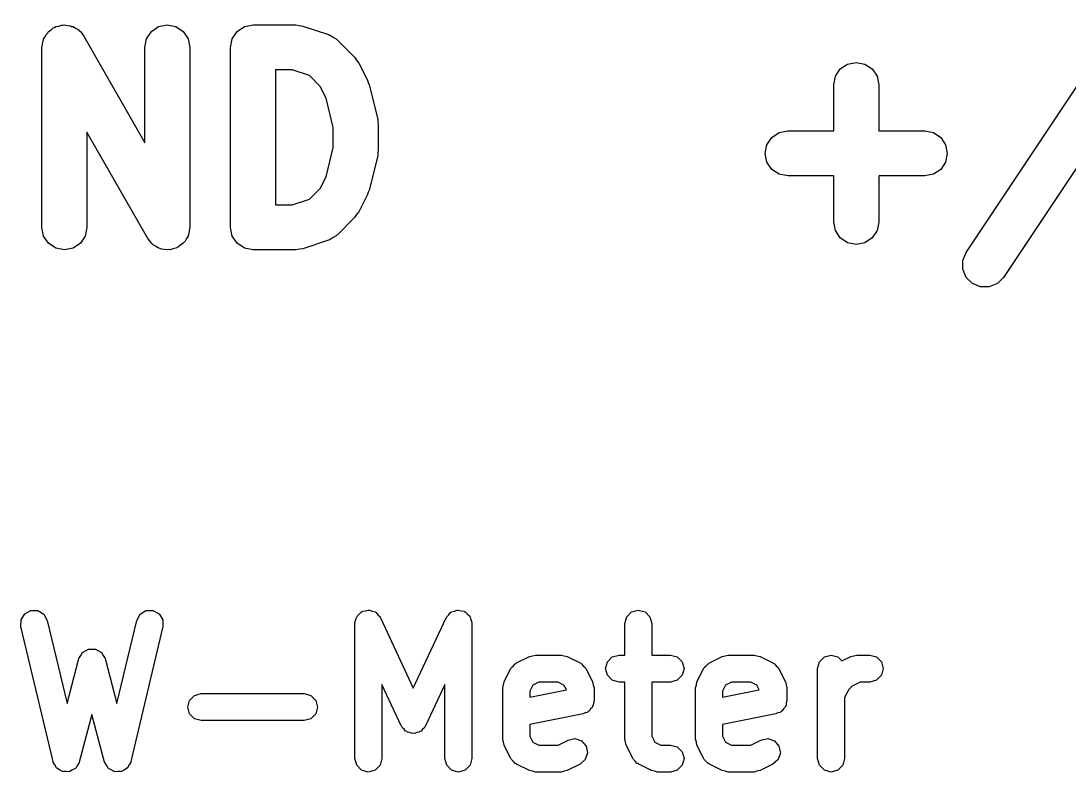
# Model space of a CAD drawing. Extents: x 10 to 287, y -200 to -10.
# Drawn here: x 110.64 to 122.29, y -82.17 to -73.82 of the extents above; entities that cross this region are included whole.
import ezdxf

# ---------------------------------------------------------------- set-up
doc = ezdxf.new("R2010")
doc.units = 0
doc.layers.add('BLACK', color=7, linetype='CONTINUOUS')

msp = doc.modelspace()

# ---------------------------------------------------------------- linework, layer by layer
at = {"layer": 'BLACK', "linetype": 'CONTINUOUS'}
for p, q in [((121.143, -76.3923), (122.858, -73.8208)), ((110.927, -73.9617), (110.939, -73.9512)), ((110.939, -73.9512), (110.948, -73.938)), ((110.948, -73.938), (110.975, -73.9195)), ((110.975, -73.9195), (111, -73.8977)), ((111, -73.8977), (111.015, -73.8926)), ((111.015, -73.8926), (111.029, -73.8838)), ((111.029, -73.8838), (111.061, -73.8773)), ((111.061, -73.8773), (111.093, -73.8668)), ((111.093, -73.8668), (111.109, -73.8679)), ((111.109, -73.8679), (111.124, -73.8648)), ((111.124, -73.8648), (111.157, -73.8712)), ((111.157, -73.8712), (111.19, -73.8736)), ((111.19, -73.8736), (111.204, -73.8807)), ((111.204, -73.8807), (111.22, -73.8838)), ((111.22, -73.8838), (111.248, -73.9023)), ((111.248, -73.9023), (111.277, -73.9171)), ((111.277, -73.9171), (111.288, -73.9291)), ((111.288, -73.9291), (111.301, -73.938)), ((111.301, -73.938), (111.32, -73.9656)), ((112.036, -74.0191), (112.09, -73.938)), ((112.09, -73.938), (112.171, -73.8838)), ((112.171, -73.8838), (112.267, -73.8648)), ((112.267, -73.8648), (112.363, -73.8838)), ((112.363, -73.8838), (112.444, -73.938)), ((112.444, -73.938), (112.498, -74.0191)), ((112.989, -74.0191), (113.043, -73.938)), ((113.043, -73.938), (113.124, -73.8838)), ((113.124, -73.8838), (113.22, -73.8648)), ((113.22, -73.8648), (113.696, -73.8648)), ((113.696, -73.8648), (113.735, -73.8726)), ((113.735, -73.8726), (113.775, -73.8776)), ((113.775, -73.8776), (114.06, -73.9728)), ((110.881, -74.0821), (110.883, -74.049)), ((110.883, -74.049), (110.89, -74.0347)), ((110.89, -74.0347), (110.893, -74.0191)), ((110.893, -74.0191), (110.912, -73.9914)), ((110.912, -73.9914), (110.927, -73.9617)), ((111.32, -73.9656), (111.341, -73.9907)), ((111.341, -73.9907), (112.017, -75.1734)), ((112.017, -74.1148), (112.036, -74.0191)), ((112.498, -74.0191), (112.517, -74.1148)), ((112.97, -74.1148), (112.989, -74.0191)), ((114.06, -73.9728), (114.068, -73.9773)), ((114.068, -73.9773), (114.077, -73.979)), ((114.077, -73.979), (114.11, -74.0013)), ((114.11, -74.0013), (114.145, -74.0211)), ((114.145, -74.0211), (114.151, -74.0282)), ((114.151, -74.0282), (114.158, -74.0332)), ((114.158, -74.0332), (114.349, -74.2237)), ((110.874, -74.1148), (110.881, -74.0821)), ((110.874, -76.1148), (110.874, -74.1148)), ((112.017, -75.1734), (112.017, -74.1148)), ((112.517, -74.1148), (112.517, -76.1148)), ((112.97, -76.1148), (112.97, -74.1148)), ((123.274, -74.0982), (121.559, -76.6696)), ((114.349, -74.2237), (114.371, -74.257)), ((114.371, -74.257), (114.396, -74.2887)), ((114.396, -74.2887), (114.491, -74.4791)), ((119.746, -74.3542), (119.827, -74.3)), ((119.827, -74.3), (119.923, -74.281)), ((119.923, -74.281), (120.019, -74.3)), ((120.019, -74.3), (120.1, -74.3542)), ((113.47, -74.3648), (113.47, -75.8648)), ((113.655, -74.3648), (113.47, -74.3648)), ((113.846, -74.4285), (113.655, -74.3648)), ((119.692, -74.4353), (119.746, -74.3542)), ((120.1, -74.3542), (120.154, -74.4353)), ((113.966, -74.5486), (113.846, -74.4285)), ((114.491, -74.4791), (114.498, -74.5056)), ((114.498, -74.5056), (114.51, -74.5303)), ((114.51, -74.5303), (114.605, -74.9113)), ((119.673, -74.531), (119.692, -74.4353)), ((119.673, -75.0429), (119.673, -74.531)), ((120.154, -74.4353), (120.173, -74.531)), ((120.173, -74.531), (120.173, -75.0429)), ((114.031, -74.6782), (113.966, -74.5486)), ((114.112, -75.0027), (114.031, -74.6782)), ((114.112, -75.2268), (114.112, -75.0027)), ((114.605, -74.9113), (114.606, -74.9419)), ((114.606, -74.9419), (114.612, -74.9719)), ((114.612, -74.9719), (114.612, -75.2576)), ((112.05, -76.2388), (111.374, -75.0562)), ((111.374, -75.0562), (111.374, -76.1148)), ((118.93, -75.1972), (118.984, -75.1161)), ((118.984, -75.1161), (119.065, -75.0619)), ((119.065, -75.0619), (119.161, -75.0429)), ((119.161, -75.0429), (119.673, -75.0429)), ((120.173, -75.0429), (120.685, -75.0429)), ((120.685, -75.0429), (120.78, -75.0619)), ((120.78, -75.0619), (120.862, -75.1161)), ((120.862, -75.1161), (120.916, -75.1972)), ((114.031, -75.5513), (114.112, -75.2268)), ((118.911, -75.2929), (118.93, -75.1972)), ((120.916, -75.1972), (120.935, -75.2929)), ((114.605, -75.3183), (114.51, -75.6992)), ((114.606, -75.2877), (114.605, -75.3183)), ((114.612, -75.2576), (114.606, -75.2877)), ((118.93, -75.3885), (118.911, -75.2929)), ((120.935, -75.2929), (120.916, -75.3885)), ((118.984, -75.4696), (118.93, -75.3885)), ((120.916, -75.3885), (120.862, -75.4696)), ((113.966, -75.681), (114.031, -75.5513)), ((119.065, -75.5238), (118.984, -75.4696)), ((119.161, -75.5429), (119.065, -75.5238)), ((119.673, -75.5429), (119.161, -75.5429)), ((119.673, -76.0548), (119.673, -75.5429)), ((120.685, -75.5429), (120.173, -75.5429)), ((120.173, -75.5429), (120.173, -76.0548)), ((120.78, -75.5238), (120.685, -75.5429)), ((120.862, -75.4696), (120.78, -75.5238)), ((113.846, -75.801), (113.966, -75.681)), ((114.51, -75.6992), (114.498, -75.724)), ((113.655, -75.8648), (113.846, -75.801)), ((114.491, -75.7504), (114.396, -75.9408)), ((114.498, -75.724), (114.491, -75.7504)), ((113.47, -75.8648), (113.655, -75.8648)), ((114.349, -76.0058), (114.158, -76.1963)), ((114.371, -75.9725), (114.349, -76.0058)), ((114.396, -75.9408), (114.371, -75.9725)), ((110.893, -76.2104), (110.874, -76.1148)), ((111.374, -76.1148), (111.355, -76.2104)), ((112.511, -76.1474), (112.508, -76.1805)), ((112.517, -76.1148), (112.511, -76.1474)), ((112.989, -76.2104), (112.97, -76.1148)), ((119.692, -76.1504), (119.673, -76.0548)), ((119.746, -76.2315), (119.692, -76.1504)), ((120.154, -76.1504), (120.1, -76.2315)), ((120.173, -76.0548), (120.154, -76.1504)), ((110.948, -76.2915), (110.893, -76.2104)), ((111.355, -76.2104), (111.301, -76.2915)), ((112.072, -76.2639), (112.05, -76.2388)), ((112.09, -76.2915), (112.072, -76.2639)), ((112.453, -76.2783), (112.444, -76.2915)), ((112.465, -76.2678), (112.453, -76.2783)), ((112.48, -76.2381), (112.465, -76.2678)), ((112.498, -76.2104), (112.48, -76.2381)), ((112.501, -76.1948), (112.498, -76.2104)), ((112.508, -76.1805), (112.501, -76.1948)), ((113.043, -76.2915), (112.989, -76.2104)), ((114.06, -76.2567), (113.775, -76.3519)), ((114.068, -76.2522), (114.06, -76.2567)), ((114.077, -76.2505), (114.068, -76.2522)), ((114.11, -76.2282), (114.077, -76.2505)), ((114.145, -76.2084), (114.11, -76.2282)), ((114.151, -76.2013), (114.145, -76.2084)), ((114.158, -76.1963), (114.151, -76.2013)), ((119.827, -76.2857), (119.746, -76.2315)), ((120.1, -76.2315), (120.019, -76.2857)), ((111.029, -76.3457), (110.948, -76.2915)), ((111.124, -76.3648), (111.029, -76.3457)), ((111.22, -76.3457), (111.124, -76.3648)), ((111.301, -76.2915), (111.22, -76.3457)), ((112.104, -76.3004), (112.09, -76.2915)), ((112.114, -76.3124), (112.104, -76.3004)), ((112.144, -76.3273), (112.114, -76.3124)), ((112.171, -76.3457), (112.144, -76.3273)), ((112.187, -76.3488), (112.171, -76.3457)), ((112.201, -76.356), (112.187, -76.3488)), ((112.235, -76.3583), (112.201, -76.356)), ((112.267, -76.3648), (112.235, -76.3583)), ((112.283, -76.3617), (112.267, -76.3648)), ((112.299, -76.3628), (112.283, -76.3617)), ((112.33, -76.3522), (112.299, -76.3628)), ((112.363, -76.3457), (112.33, -76.3522)), ((112.376, -76.3369), (112.363, -76.3457)), ((112.391, -76.3318), (112.376, -76.3369)), ((112.416, -76.31), (112.391, -76.3318)), ((112.444, -76.2915), (112.416, -76.31)), ((113.124, -76.3457), (113.043, -76.2915)), ((113.22, -76.3648), (113.124, -76.3457)), ((113.696, -76.3648), (113.22, -76.3648)), ((113.735, -76.3569), (113.696, -76.3648)), ((113.775, -76.3519), (113.735, -76.3569)), ((119.923, -76.3048), (119.827, -76.2857)), ((120.019, -76.2857), (119.923, -76.3048)), ((121.106, -76.4824), (121.143, -76.3923)), ((121.106, -76.58), (121.106, -76.4824)), ((121.144, -76.6701), (121.106, -76.58)), ((121.213, -76.739), (121.144, -76.6701)), ((121.303, -76.7762), (121.213, -76.739)), ((121.491, -76.7387), (121.4, -76.7761)), ((121.559, -76.6696), (121.491, -76.7387)), ((121.4, -76.7761), (121.303, -76.7762)), ((110.641, -80.5508), (110.643, -80.4732)), ((110.643, -80.4732), (110.684, -80.4071)), ((110.684, -80.4071), (110.752, -80.3701)), ((110.752, -80.3701), (110.83, -80.3723)), ((110.83, -80.3723), (110.896, -80.413)), ((110.896, -80.413), (110.933, -80.4813)), ((111.927, -80.4813), (111.964, -80.413)), ((111.964, -80.413), (112.03, -80.3723)), ((112.03, -80.3723), (112.108, -80.3701)), ((112.108, -80.3701), (112.176, -80.4071)), ((112.176, -80.4071), (112.217, -80.4732)), ((112.217, -80.4732), (112.219, -80.5508)), ((114.352, -80.503), (114.363, -80.4725)), ((114.363, -80.4725), (114.372, -80.4411)), ((114.372, -80.4411), (114.376, -80.4363)), ((114.376, -80.4363), (114.379, -80.4301)), ((114.379, -80.4301), (114.403, -80.4092)), ((114.403, -80.4092), (114.426, -80.3862)), ((114.426, -80.3862), (114.433, -80.3844)), ((114.433, -80.3844), (114.438, -80.3801)), ((114.438, -80.3801), (114.47, -80.3745)), ((114.47, -80.3745), (114.501, -80.3661)), ((114.501, -80.3661), (114.508, -80.3678)), ((114.508, -80.3678), (114.514, -80.3666)), ((114.514, -80.3666), (114.545, -80.3777)), ((114.545, -80.3777), (114.576, -80.3862)), ((114.576, -80.3862), (114.581, -80.3909)), ((114.581, -80.3909), (114.587, -80.3932)), ((114.587, -80.3932), (114.608, -80.4181)), ((114.608, -80.4181), (114.631, -80.4411)), ((114.631, -80.4411), (114.633, -80.4475)), ((114.633, -80.4475), (114.637, -80.4526)), ((114.637, -80.4526), (115.001, -81.2328)), ((115.001, -81.2328), (115.366, -80.4526)), ((115.366, -80.4526), (115.37, -80.4475)), ((115.37, -80.4475), (115.372, -80.4411)), ((115.372, -80.4411), (115.395, -80.4181)), ((115.395, -80.4181), (115.415, -80.3932)), ((115.415, -80.3932), (115.422, -80.3909)), ((115.422, -80.3909), (115.426, -80.3862)), ((115.426, -80.3862), (115.458, -80.3778)), ((115.458, -80.3778), (115.488, -80.3666)), ((115.488, -80.3666), (115.495, -80.3678)), ((115.495, -80.3678), (115.501, -80.3661)), ((115.501, -80.3661), (115.533, -80.3745)), ((115.533, -80.3745), (115.565, -80.3801)), ((115.565, -80.3801), (115.57, -80.3844)), ((115.57, -80.3844), (115.576, -80.3862)), ((115.576, -80.3862), (115.599, -80.4092)), ((115.599, -80.4092), (115.624, -80.4301)), ((115.624, -80.4301), (115.627, -80.4363)), ((115.627, -80.4363), (115.631, -80.4411)), ((115.631, -80.4411), (115.64, -80.4725)), ((115.64, -80.4725), (115.651, -80.503)), ((117.351, -80.5161), (117.372, -80.4411)), ((117.372, -80.4411), (117.426, -80.3862)), ((117.426, -80.3862), (117.501, -80.3661)), ((117.501, -80.3661), (117.576, -80.3862)), ((117.576, -80.3862), (117.631, -80.4411)), ((117.631, -80.4411), (117.651, -80.5161)), ((110.998, -82.0508), (110.641, -80.5508)), ((110.933, -80.4813), (111.153, -81.403)), ((111.707, -81.403), (111.927, -80.4813)), ((112.219, -80.5508), (111.862, -82.0508)), ((114.351, -80.5161), (114.353, -80.5096)), ((114.351, -82.0161), (114.351, -80.5161)), ((114.353, -80.5096), (114.352, -80.503)), ((115.651, -80.503), (115.65, -80.5096)), ((115.65, -80.5096), (115.651, -80.5161)), ((115.651, -80.5161), (115.651, -82.0161)), ((117.351, -80.8661), (117.351, -80.5161)), ((117.651, -80.5161), (117.651, -80.8661)), ((111.324, -80.8384), (111.358, -80.8192)), ((111.358, -80.8192), (111.391, -80.7998)), ((111.391, -80.7998), (111.391, -80.7997)), ((111.391, -80.7997), (111.43, -80.7998)), ((111.391, -80.7998), (111.391, -80.7998)), ((111.43, -80.7998), (111.469, -80.7997)), ((111.469, -80.7997), (111.469, -80.7998)), ((111.469, -80.7998), (111.469, -80.7998)), ((111.469, -80.7998), (111.502, -80.8192)), ((111.502, -80.8192), (111.536, -80.8384)), ((111.153, -81.403), (111.285, -80.906)), ((111.285, -80.9056), (111.305, -80.8722)), ((111.285, -80.9058), (111.285, -80.9056)), ((111.285, -80.906), (111.285, -80.9058)), ((111.305, -80.8722), (111.324, -80.8387)), ((111.324, -80.8386), (111.324, -80.8384)), ((111.324, -80.8387), (111.324, -80.8386)), ((111.536, -80.8384), (111.536, -80.8386)), ((111.536, -80.8386), (111.536, -80.8387)), ((111.536, -80.8387), (111.555, -80.8722)), ((111.555, -80.8722), (111.575, -80.9056)), ((111.575, -80.9056), (111.575, -80.9058)), ((111.575, -80.9058), (111.575, -80.906)), ((111.575, -80.906), (111.707, -81.403)), ((116.149, -80.9533), (116.291, -80.8819)), ((116.291, -80.8819), (116.325, -80.875)), ((116.325, -80.875), (116.359, -80.8661)), ((116.359, -80.8661), (116.644, -80.8661)), ((116.644, -80.8661), (116.678, -80.875)), ((116.678, -80.875), (116.711, -80.8819)), ((116.711, -80.8819), (116.854, -80.9533)), ((117.137, -81.0161), (117.157, -80.9411)), ((117.157, -80.9411), (117.212, -80.8862)), ((117.212, -80.8862), (117.287, -80.8661)), ((117.287, -80.8661), (117.351, -80.8661)), ((117.651, -80.8661), (117.859, -80.8661)), ((117.859, -80.8661), (117.934, -80.8862)), ((117.934, -80.8862), (117.988, -80.9411)), ((117.988, -80.9411), (118.009, -81.0161)), ((118.291, -80.9533), (118.434, -80.8819)), ((118.434, -80.8819), (118.468, -80.875)), ((118.468, -80.875), (118.501, -80.8661)), ((118.501, -80.8661), (118.787, -80.8661)), ((118.787, -80.8661), (118.82, -80.875)), ((118.82, -80.875), (118.854, -80.8819)), ((118.854, -80.8819), (118.997, -80.9533)), ((119.494, -81.0161), (119.514, -80.9411)), ((119.514, -80.9411), (119.569, -80.8862)), ((119.569, -80.8862), (119.644, -80.8661)), ((119.644, -80.8661), (119.719, -80.8862)), ((119.719, -80.8862), (119.764, -80.9312)), ((119.764, -80.9312), (119.863, -80.8819)), ((119.863, -80.8819), (119.897, -80.875)), ((119.897, -80.875), (119.93, -80.8661)), ((119.93, -80.8661), (120.073, -80.8661)), ((120.073, -80.8661), (120.148, -80.8862)), ((120.148, -80.8862), (120.203, -80.9411)), ((120.203, -80.9411), (120.223, -81.0161)), ((116.01, -81.1633), (116.082, -81.0204)), ((116.082, -81.0204), (116.088, -81.0136)), ((116.088, -81.0136), (116.091, -81.0049)), ((116.091, -81.0049), (116.113, -80.9849)), ((116.113, -80.9849), (116.133, -80.9623)), ((116.133, -80.9623), (116.142, -80.9594)), ((116.142, -80.9594), (116.149, -80.9533)), ((116.854, -80.9533), (116.861, -80.9594)), ((116.861, -80.9594), (116.87, -80.9623)), ((116.87, -80.9623), (116.89, -80.9849)), ((116.89, -80.9849), (116.912, -81.0049)), ((116.912, -81.0049), (116.915, -81.0136)), ((116.915, -81.0136), (116.921, -81.0204)), ((116.921, -81.0204), (116.993, -81.1633)), ((117.157, -81.0911), (117.137, -81.0161)), ((118.009, -81.0161), (117.988, -81.0911)), ((118.153, -81.1633), (118.224, -81.0204)), ((118.224, -81.0204), (118.23, -81.0136)), ((118.23, -81.0136), (118.233, -81.0049)), ((118.233, -81.0049), (118.256, -80.9849)), ((118.256, -80.9849), (118.276, -80.9623)), ((118.276, -80.9623), (118.285, -80.9594)), ((118.285, -80.9594), (118.291, -80.9533)), ((118.997, -80.9533), (119.004, -80.9594)), ((119.004, -80.9594), (119.013, -80.9623)), ((119.013, -80.9623), (119.033, -80.9849)), ((119.033, -80.9849), (119.055, -81.0049)), ((119.055, -81.0049), (119.058, -81.0136)), ((119.058, -81.0136), (119.064, -81.0204)), ((119.064, -81.0204), (119.136, -81.1633)), ((119.494, -82.0161), (119.494, -81.0161)), ((120.223, -81.0161), (120.203, -81.0911)), ((116.003, -81.1971), (116.01, -81.1633)), ((116.394, -81.1661), (116.328, -81.1993)), ((116.609, -81.1661), (116.394, -81.1661)), ((116.675, -81.1993), (116.609, -81.1661)), ((116.993, -81.1633), (117, -81.1971)), ((117.212, -81.146), (117.157, -81.0911)), ((117.287, -81.1661), (117.212, -81.146)), ((117.351, -81.1661), (117.287, -81.1661)), ((117.351, -81.8018), (117.351, -81.1661)), ((117.859, -81.1661), (117.651, -81.1661)), ((117.651, -81.1661), (117.651, -81.7664)), ((117.934, -81.146), (117.859, -81.1661)), ((117.988, -81.0911), (117.934, -81.146)), ((118.146, -81.1971), (118.153, -81.1633)), ((118.537, -81.1661), (118.47, -81.1993)), ((118.752, -81.1661), (118.537, -81.1661)), ((118.818, -81.1993), (118.752, -81.1661)), ((119.136, -81.1633), (119.143, -81.1971)), ((119.965, -81.1661), (119.876, -81.2108)), ((120.073, -81.1661), (119.965, -81.1661)), ((120.148, -81.146), (120.073, -81.1661)), ((120.203, -81.0911), (120.148, -81.146)), ((114.866, -81.6509), (114.651, -81.1922)), ((114.651, -81.1922), (114.651, -82.0161)), ((115.351, -81.1922), (115.137, -81.6509)), ((115.351, -82.0161), (115.351, -81.1922)), ((115.994, -81.2304), (116.003, -81.1971)), ((115.994, -81.8018), (115.994, -81.2304)), ((116.328, -81.1993), (116.294, -81.2658)), ((116.294, -81.3331), (116.702, -81.2517)), ((116.294, -81.2658), (116.294, -81.3331)), ((116.702, -81.2517), (116.675, -81.1993)), ((117, -81.1971), (117.009, -81.2304)), ((117.009, -81.2304), (117.009, -81.3732)), ((118.137, -81.2304), (118.146, -81.1971)), ((118.137, -81.8018), (118.137, -81.2304)), ((118.47, -81.1993), (118.437, -81.2658)), ((118.437, -81.3331), (118.844, -81.2517)), ((118.437, -81.2658), (118.437, -81.3331)), ((118.844, -81.2517), (118.818, -81.1993)), ((119.143, -81.1971), (119.151, -81.2304)), ((119.151, -81.2304), (119.151, -81.3732)), ((119.839, -81.2478), (119.794, -81.3372)), ((119.876, -81.2108), (119.839, -81.2478)), ((112.494, -81.4446), (112.514, -81.3696)), ((112.514, -81.3696), (112.569, -81.3147)), ((112.569, -81.3147), (112.644, -81.2946)), ((112.644, -81.2946), (113.787, -81.2946)), ((113.787, -81.2946), (113.862, -81.3147)), ((113.862, -81.3147), (113.917, -81.3696)), ((113.917, -81.3696), (113.937, -81.4446)), ((117.002, -81.3969), (117.001, -81.4213)), ((117.009, -81.3732), (117.002, -81.3969)), ((119.145, -81.3969), (119.144, -81.4213)), ((119.151, -81.3732), (119.145, -81.3969)), ((119.794, -81.3372), (119.794, -82.0161)), ((112.514, -81.5196), (112.494, -81.4446)), ((112.569, -81.5745), (112.514, -81.5196)), ((113.917, -81.5196), (113.862, -81.5745)), ((113.937, -81.4446), (113.917, -81.5196)), ((116.888, -81.5203), (116.294, -81.639)), ((116.91, -81.5095), (116.888, -81.5203)), ((116.934, -81.5031), (116.91, -81.5095)), ((116.944, -81.4925), (116.934, -81.5031)), ((116.958, -81.4859), (116.944, -81.4925)), ((116.971, -81.4655), (116.958, -81.4859)), ((116.988, -81.4482), (116.971, -81.4655)), ((116.992, -81.4337), (116.988, -81.4482)), ((117.001, -81.4213), (116.992, -81.4337)), ((119.031, -81.5203), (118.437, -81.639)), ((119.053, -81.5095), (119.031, -81.5203)), ((119.076, -81.5031), (119.053, -81.5095)), ((119.087, -81.4925), (119.076, -81.5031)), ((119.1, -81.4859), (119.087, -81.4925)), ((119.114, -81.4655), (119.1, -81.4859)), ((119.131, -81.4482), (119.114, -81.4655)), ((119.135, -81.4337), (119.131, -81.4482)), ((119.144, -81.4213), (119.135, -81.4337)), ((111.43, -81.5268), (111.289, -82.0547)), ((111.571, -82.0547), (111.43, -81.5268)), ((112.644, -81.5946), (112.569, -81.5745)), ((113.787, -81.5946), (112.644, -81.5946)), ((113.862, -81.5745), (113.787, -81.5946)), ((116.294, -81.639), (116.294, -81.7664)), ((118.437, -81.639), (118.437, -81.7664)), ((114.874, -81.6611), (114.866, -81.6509)), ((114.879, -81.6735), (114.874, -81.6611)), ((114.899, -81.6903), (114.879, -81.6735)), ((114.915, -81.7104), (114.899, -81.6903)), ((114.928, -81.7149), (114.915, -81.7104)), ((114.938, -81.7234), (114.928, -81.7149)), ((114.964, -81.728), (114.938, -81.7234)), ((114.988, -81.7369), (114.964, -81.728)), ((115.001, -81.7346), (114.988, -81.7369)), ((115.014, -81.7369), (115.001, -81.7346)), ((115.039, -81.728), (115.014, -81.7369)), ((115.065, -81.7234), (115.039, -81.728)), ((115.075, -81.7149), (115.065, -81.7234)), ((115.087, -81.7104), (115.075, -81.7149)), ((115.104, -81.6903), (115.087, -81.7104)), ((115.124, -81.6735), (115.104, -81.6903)), ((115.129, -81.6611), (115.124, -81.6735)), ((115.137, -81.6509), (115.129, -81.6611)), ((116.003, -81.8351), (115.994, -81.8018)), ((116.01, -81.8689), (116.003, -81.8351)), ((116.082, -82.0117), (116.01, -81.8689)), ((116.294, -81.7664), (116.328, -81.8328)), ((116.328, -81.8328), (116.394, -81.8661)), ((116.394, -81.8661), (116.609, -81.8661)), ((116.609, -81.8661), (116.72, -81.8105)), ((116.72, -81.8105), (116.796, -81.7949)), ((116.796, -81.7949), (116.87, -81.8195)), ((116.87, -81.8195), (116.921, -81.8776)), ((117.36, -81.8351), (117.351, -81.8018)), ((117.367, -81.8689), (117.36, -81.8351)), ((117.439, -82.0117), (117.367, -81.8689)), ((117.651, -81.7664), (117.685, -81.8328)), ((117.685, -81.8328), (117.751, -81.8661)), ((117.751, -81.8661), (117.859, -81.8661)), ((117.859, -81.8661), (117.934, -81.8862)), ((118.146, -81.8351), (118.137, -81.8018)), ((118.153, -81.8689), (118.146, -81.8351)), ((118.224, -82.0117), (118.153, -81.8689)), ((118.437, -81.7664), (118.47, -81.8328)), ((118.47, -81.8328), (118.537, -81.8661)), ((118.537, -81.8661), (118.752, -81.8661)), ((118.752, -81.8661), (118.863, -81.8105)), ((118.863, -81.8105), (118.939, -81.7949)), ((118.939, -81.7949), (119.013, -81.8195)), ((119.013, -81.8195), (119.064, -81.8776)), ((116.937, -81.9536), (116.912, -82.0273)), ((116.921, -81.8776), (116.937, -81.9536)), ((117.934, -81.8862), (117.988, -81.9411)), ((117.988, -81.9411), (118.009, -82.0161)), ((119.08, -81.9536), (119.055, -82.0273)), ((119.064, -81.8776), (119.08, -81.9536)), ((110.999, -82.0528), (110.998, -82.0508)), ((110.999, -82.0551), (110.999, -82.0528)), ((111.018, -82.0868), (110.999, -82.0551)), ((111.035, -82.1191), (111.018, -82.0868)), ((111.269, -82.0902), (111.25, -82.122)), ((111.288, -82.0589), (111.269, -82.0902)), ((111.289, -82.0547), (111.288, -82.0567)), ((111.288, -82.0567), (111.288, -82.0589)), ((111.572, -82.0567), (111.571, -82.0547)), ((111.572, -82.0589), (111.572, -82.0567)), ((111.591, -82.0902), (111.572, -82.0589)), ((111.61, -82.122), (111.591, -82.0902)), ((111.842, -82.0868), (111.825, -82.1191)), ((111.861, -82.0551), (111.842, -82.0868)), ((111.862, -82.0508), (111.861, -82.0528)), ((111.861, -82.0528), (111.861, -82.0551)), ((114.372, -82.0911), (114.351, -82.0161)), ((114.426, -82.146), (114.372, -82.0911)), ((114.631, -82.0911), (114.576, -82.146)), ((114.651, -82.0161), (114.631, -82.0911)), ((115.372, -82.0911), (115.351, -82.0161)), ((115.426, -82.146), (115.372, -82.0911)), ((115.631, -82.0911), (115.576, -82.146)), ((115.651, -82.0161), (115.631, -82.0911)), ((116.088, -82.0186), (116.082, -82.0117)), ((116.091, -82.0273), (116.088, -82.0186)), ((116.113, -82.0473), (116.091, -82.0273)), ((116.133, -82.0698), (116.113, -82.0473)), ((116.142, -82.0727), (116.133, -82.0698)), ((116.149, -82.0788), (116.142, -82.0727)), ((116.291, -82.1502), (116.149, -82.0788)), ((116.854, -82.0788), (116.711, -82.1502)), ((116.912, -82.0273), (116.854, -82.0788)), ((117.445, -82.0186), (117.439, -82.0117)), ((117.448, -82.0273), (117.445, -82.0186)), ((117.47, -82.0473), (117.448, -82.0273)), ((117.49, -82.0698), (117.47, -82.0473)), ((117.499, -82.0727), (117.49, -82.0698)), ((117.506, -82.0788), (117.499, -82.0727)), ((117.649, -82.1502), (117.506, -82.0788)), ((117.988, -82.0911), (117.934, -82.146)), ((118.009, -82.0161), (117.988, -82.0911)), ((118.23, -82.0186), (118.224, -82.0117)), ((118.233, -82.0273), (118.23, -82.0186)), ((118.256, -82.0473), (118.233, -82.0273)), ((118.276, -82.0698), (118.256, -82.0473)), ((118.285, -82.0727), (118.276, -82.0698)), ((118.291, -82.0788), (118.285, -82.0727)), ((118.434, -82.1502), (118.291, -82.0788)), ((118.997, -82.0788), (118.854, -82.1502)), ((119.055, -82.0273), (118.997, -82.0788)), ((119.514, -82.0911), (119.494, -82.0161)), ((119.569, -82.146), (119.514, -82.0911)), ((119.774, -82.0911), (119.719, -82.146)), ((119.794, -82.0161), (119.774, -82.0911)), ((111.037, -82.1203), (111.035, -82.1191)), ((111.038, -82.1223), (111.037, -82.1203)), ((111.07, -82.1406), (111.038, -82.1223)), ((111.101, -82.1598), (111.07, -82.1406)), ((111.104, -82.1599), (111.101, -82.1598)), ((111.106, -82.161), (111.104, -82.1599)), ((111.142, -82.161), (111.106, -82.161)), ((111.179, -82.162), (111.142, -82.161)), ((111.181, -82.1609), (111.179, -82.162)), ((111.183, -82.1609), (111.181, -82.1609)), ((111.215, -82.1425), (111.183, -82.1609)), ((111.247, -82.1251), (111.215, -82.1425)), ((111.249, -82.1231), (111.247, -82.1251)), ((111.25, -82.122), (111.249, -82.1231)), ((111.611, -82.1231), (111.61, -82.122)), ((111.613, -82.1251), (111.611, -82.1231)), ((111.645, -82.1425), (111.613, -82.1251)), ((111.677, -82.1609), (111.645, -82.1425)), ((111.679, -82.1609), (111.677, -82.1609)), ((111.681, -82.162), (111.679, -82.1609)), ((111.718, -82.161), (111.681, -82.162)), ((111.754, -82.161), (111.718, -82.161)), ((111.756, -82.1599), (111.754, -82.161)), ((111.759, -82.1598), (111.756, -82.1599)), ((111.79, -82.1406), (111.759, -82.1598)), ((111.822, -82.1223), (111.79, -82.1406)), ((111.823, -82.1203), (111.822, -82.1223)), ((111.825, -82.1191), (111.823, -82.1203)), ((114.501, -82.1661), (114.426, -82.146)), ((114.576, -82.146), (114.501, -82.1661)), ((115.501, -82.1661), (115.426, -82.146)), ((115.576, -82.146), (115.501, -82.1661)), ((116.325, -82.1571), (116.291, -82.1502)), ((116.359, -82.1661), (116.325, -82.1571)), ((116.644, -82.1661), (116.359, -82.1661)), ((116.678, -82.1571), (116.644, -82.1661)), ((116.711, -82.1502), (116.678, -82.1571)), ((117.682, -82.1571), (117.649, -82.1502)), ((117.716, -82.1661), (117.682, -82.1571)), ((117.859, -82.1661), (117.716, -82.1661)), ((117.934, -82.146), (117.859, -82.1661)), ((118.468, -82.1571), (118.434, -82.1502)), ((118.501, -82.1661), (118.468, -82.1571)), ((118.787, -82.1661), (118.501, -82.1661)), ((118.82, -82.1571), (118.787, -82.1661)), ((118.854, -82.1502), (118.82, -82.1571)), ((119.644, -82.1661), (119.569, -82.146)), ((119.719, -82.146), (119.644, -82.1661))]:
    msp.add_line(p, q, dxfattribs=at)

doc.saveas('drawing.dxf')
